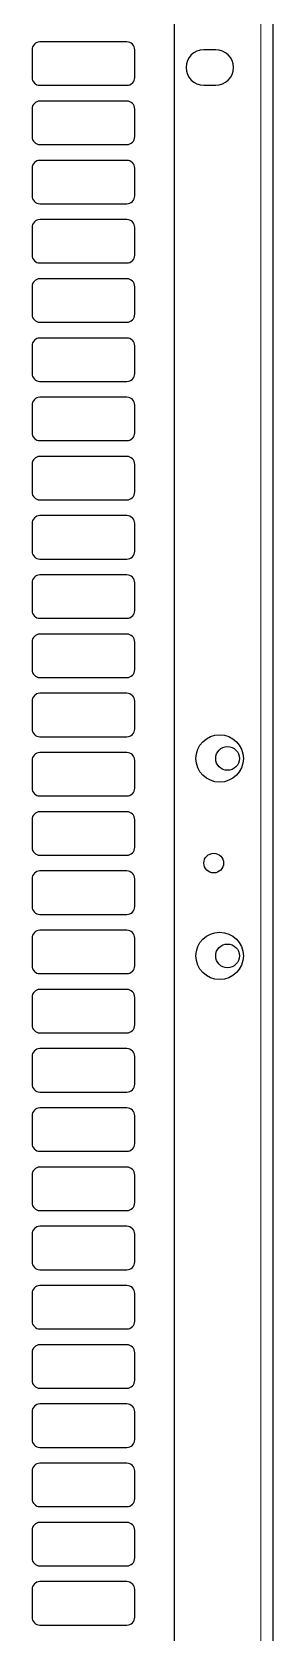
# Model space of a CAD drawing. Header units: millimetres. Extents: x -620 to 849, y 148 to 1992.
# Drawn here: x 723.7 to 784.7, y 718.1 to 1123.6 of the extents above; entities that cross this region are included whole.
import ezdxf

# ---------------------------------------------------------------- set-up
doc = ezdxf.new("R2010")
doc.units = ezdxf.units.MM

msp = doc.modelspace()

# ---------------------------------------------------------------- linework, layer by layer
at = {"color": 7, "linetype": 'Continuous', "lineweight": 25}
for p, q in [((784.65, 1856.05), (784.65, 373.05)), ((759.65, 1826.85), (759.65, 373.05)), ((747.65, 1121.05), (725.65, 1121.05)), ((723.65, 1119.05), (723.65, 1112.05)), ((749.65, 1112.05), (749.65, 1119.05)), ((770.15, 1119.05), (767.15, 1119.05)), ((725.65, 1110.05), (747.65, 1110.05)), ((767.15, 1110.05), (770.15, 1110.05)), ((723.65, 1104.05), (723.65, 1097.05)), ((747.65, 1106.05), (725.65, 1106.05)), ((749.65, 1097.05), (749.65, 1104.05)), ((725.65, 1095.05), (747.65, 1095.05)), ((747.65, 1091.05), (725.65, 1091.05)), ((723.65, 1089.05), (723.65, 1082.05)), ((749.65, 1082.05), (749.65, 1089.05)), ((725.65, 1080.05), (747.65, 1080.05)), ((747.65, 1076.05), (725.65, 1076.05)), ((723.65, 1074.05), (723.65, 1067.05)), ((749.65, 1067.05), (749.65, 1074.05)), ((725.65, 1065.05), (747.65, 1065.05)), ((723.65, 1059.05), (723.65, 1052.05)), ((747.65, 1061.05), (725.65, 1061.05)), ((749.65, 1052.05), (749.65, 1059.05)), ((725.65, 1050.05), (747.65, 1050.05)), ((723.65, 1044.05), (723.65, 1037.05)), ((747.65, 1046.05), (725.65, 1046.05)), ((749.65, 1037.05), (749.65, 1044.05)), ((725.65, 1035.05), (747.65, 1035.05)), ((747.65, 1031.05), (725.65, 1031.05)), ((723.65, 1029.05), (723.65, 1022.05)), ((749.65, 1022.05), (749.65, 1029.05)), ((725.65, 1020.05), (747.65, 1020.05)), ((723.65, 1014.05), (723.65, 1007.05)), ((747.65, 1016.05), (725.65, 1016.05)), ((749.65, 1007.05), (749.65, 1014.05)), ((725.65, 1005.05), (747.65, 1005.05)), ((723.65, 999.05), (723.65, 992.05)), ((747.65, 1001.05), (725.65, 1001.05)), ((749.65, 992.05), (749.65, 999.05)), ((725.65, 990.05), (747.65, 990.05)), ((747.65, 986.05), (725.65, 986.05)), ((723.65, 984.05), (723.65, 977.05)), ((749.65, 977.05), (749.65, 984.05)), ((725.65, 975.05), (747.65, 975.05)), ((747.65, 971.05), (725.65, 971.05)), ((723.65, 969.05), (723.65, 962.05)), ((749.65, 962.05), (749.65, 969.05)), ((725.65, 960.05), (747.65, 960.05)), ((723.65, 954.05), (723.65, 947.05)), ((747.65, 956.05), (725.65, 956.05)), ((749.65, 947.05), (749.65, 954.05)), ((725.65, 945.05), (747.65, 945.05)), ((747.65, 941.05), (725.65, 941.05)), ((723.65, 939.05), (723.65, 932.05)), ((749.65, 932.05), (749.65, 939.05)), ((725.65, 930.05), (747.65, 930.05)), ((747.65, 926.05), (725.65, 926.05)), ((723.65, 924.05), (723.65, 917.05)), ((749.65, 917.05), (749.65, 924.05)), ((725.65, 915.05), (747.65, 915.05)), ((723.65, 909.05), (723.65, 902.05)), ((747.65, 911.05), (725.65, 911.05)), ((749.65, 902.05), (749.65, 909.05)), ((725.65, 900.05), (747.65, 900.05)), ((723.65, 894.05), (723.65, 887.05)), ((747.65, 896.05), (725.65, 896.05)), ((749.65, 887.05), (749.65, 894.05)), ((725.65, 885.05), (747.65, 885.05)), ((747.65, 881.05), (725.65, 881.05)), ((723.65, 879.05), (723.65, 872.05)), ((749.65, 872.05), (749.65, 879.05)), ((725.65, 870.05), (747.65, 870.05)), ((723.65, 864.05), (723.65, 857.05)), ((747.65, 866.05), (725.65, 866.05)), ((749.65, 857.05), (749.65, 864.05)), ((725.65, 855.05), (747.65, 855.05)), ((723.65, 849.05), (723.65, 842.05)), ((747.65, 851.05), (725.65, 851.05)), ((749.65, 842.05), (749.65, 849.05)), ((725.65, 840.05), (747.65, 840.05)), ((747.65, 836.05), (725.65, 836.05)), ((723.65, 834.05), (723.65, 827.05)), ((749.65, 827.05), (749.65, 834.05)), ((725.65, 825.05), (747.65, 825.05)), ((747.65, 821.05), (725.65, 821.05)), ((723.65, 819.05), (723.65, 812.05)), ((749.65, 812.05), (749.65, 819.05)), ((725.65, 810.05), (747.65, 810.05)), ((723.65, 804.05), (723.65, 797.05)), ((747.65, 806.05), (725.65, 806.05)), ((749.65, 797.05), (749.65, 804.05)), ((725.65, 795.05), (747.65, 795.05)), ((747.65, 791.05), (725.65, 791.05)), ((723.65, 789.05), (723.65, 782.05)), ((749.65, 782.05), (749.65, 789.05)), ((725.65, 780.05), (747.65, 780.05)), ((747.65, 776.05), (725.65, 776.05)), ((723.65, 774.05), (723.65, 767.05)), ((749.65, 767.05), (749.65, 774.05)), ((725.65, 765.05), (747.65, 765.05)), ((723.65, 759.05), (723.65, 752.05)), ((747.65, 761.05), (725.65, 761.05)), ((749.65, 752.05), (749.65, 759.05)), ((725.65, 750.05), (747.65, 750.05)), ((723.65, 744.05), (723.65, 737.05)), ((747.65, 746.05), (725.65, 746.05)), ((749.65, 737.05), (749.65, 744.05)), ((725.65, 735.05), (747.65, 735.05)), ((747.65, 731.05), (725.65, 731.05)), ((723.65, 729.05), (723.65, 722.05)), ((749.65, 722.05), (749.65, 729.05)), ((725.65, 720.05), (747.65, 720.05))]:
    msp.add_line(p, q, dxfattribs=at)
at = {"color": 8, "linetype": 'Continuous', "lineweight": 18}
msp.add_line((781.55, 1826.85), (781.55, 373.05), dxfattribs=at)
at = {"color": 7, "linetype": 'Continuous', "lineweight": 25}
for centre, radius in [((771.15, 939.55), 6), ((773.15, 939.55), 3), ((769.65, 913.05), 2.5), ((771.15, 889.55), 6), ((773.15, 889.55), 3)]:
    msp.add_circle(centre, radius, dxfattribs=at)
for centre, radius, start, end in [((725.65, 1119.05), 2, 90, 180), ((747.65, 1119.05), 2, 0, 90), ((767.15, 1114.55), 4.5, 90, 270), ((770.15, 1114.55), 4.5, 270, 90), ((725.65, 1112.05), 2, 180, 270), ((747.65, 1112.05), 2, 270, 0), ((725.65, 1104.05), 2, 90, 180), ((747.65, 1104.05), 2, 0, 90), ((725.65, 1097.05), 2, 180, 270), ((747.65, 1097.05), 2, 270, 0), ((725.65, 1089.05), 2, 90, 180), ((747.65, 1089.05), 2, 0, 90), ((725.65, 1082.05), 2, 180, 270), ((747.65, 1082.05), 2, 270, 0), ((725.65, 1074.05), 2, 90, 180), ((747.65, 1074.05), 2, 0, 90), ((725.65, 1067.05), 2, 180, 270), ((747.65, 1067.05), 2, 270, 0), ((725.65, 1059.05), 2, 90, 180), ((747.65, 1059.05), 2, 0, 90), ((725.65, 1052.05), 2, 180, 270), ((747.65, 1052.05), 2, 270, 0), ((725.65, 1044.05), 2, 90, 180), ((747.65, 1044.05), 2, 0, 90), ((725.65, 1037.05), 2, 180, 270), ((747.65, 1037.05), 2, 270, 0), ((725.65, 1029.05), 2, 90, 180), ((747.65, 1029.05), 2, 0, 90), ((725.65, 1022.05), 2, 180, 270), ((747.65, 1022.05), 2, 270, 0), ((725.65, 1014.05), 2, 90, 180), ((747.65, 1014.05), 2, 0, 90), ((725.65, 1007.05), 2, 180, 270), ((747.65, 1007.05), 2, 270, 0), ((725.65, 999.05), 2, 90, 180), ((747.65, 999.05), 2, 0, 90), ((725.65, 992.05), 2, 180, 270), ((747.65, 992.05), 2, 270, 0), ((725.65, 984.05), 2, 90, 180), ((747.65, 984.05), 2, 0, 90), ((725.65, 977.05), 2, 180, 270), ((747.65, 977.05), 2, 270, 0), ((725.65, 969.05), 2, 90, 180), ((747.65, 969.05), 2, 0, 90), ((725.65, 962.05), 2, 180, 270), ((747.65, 962.05), 2, 270, 0), ((725.65, 954.05), 2, 90, 180), ((747.65, 954.05), 2, 0, 90), ((725.65, 947.05), 2, 180, 270), ((747.65, 947.05), 2, 270, 0), ((725.65, 939.05), 2, 90, 180), ((747.65, 939.05), 2, 0, 90), ((725.65, 932.05), 2, 180, 270), ((747.65, 932.05), 2, 270, 0), ((725.65, 924.05), 2, 90, 180), ((747.65, 924.05), 2, 0, 90), ((725.65, 917.05), 2, 180, 270), ((747.65, 917.05), 2, 270, 0), ((725.65, 909.05), 2, 90, 180), ((747.65, 909.05), 2, 0, 90), ((725.65, 902.05), 2, 180, 270), ((747.65, 902.05), 2, 270, 0), ((725.65, 894.05), 2, 90, 180), ((747.65, 894.05), 2, 0, 90), ((725.65, 887.05), 2, 180, 270), ((747.65, 887.05), 2, 270, 0), ((725.65, 879.05), 2, 90, 180), ((747.65, 879.05), 2, 0, 90), ((725.65, 872.05), 2, 180, 270), ((747.65, 872.05), 2, 270, 0), ((725.65, 864.05), 2, 90, 180), ((747.65, 864.05), 2, 0, 90), ((725.65, 857.05), 2, 180, 270), ((747.65, 857.05), 2, 270, 0), ((725.65, 849.05), 2, 90, 180), ((747.65, 849.05), 2, 0, 90), ((725.65, 842.05), 2, 180, 270), ((747.65, 842.05), 2, 270, 0), ((725.65, 834.05), 2, 90, 180), ((747.65, 834.05), 2, 0, 90), ((725.65, 827.05), 2, 180, 270), ((747.65, 827.05), 2, 270, 0), ((725.65, 819.05), 2, 90, 180), ((747.65, 819.05), 2, 0, 90), ((725.65, 812.05), 2, 180, 270), ((747.65, 812.05), 2, 270, 0), ((725.65, 804.05), 2, 90, 180), ((747.65, 804.05), 2, 0, 90), ((725.65, 797.05), 2, 180, 270), ((747.65, 797.05), 2, 270, 0), ((725.65, 789.05), 2, 90, 180), ((747.65, 789.05), 2, 0, 90), ((725.65, 782.05), 2, 180, 270), ((747.65, 782.05), 2, 270, 0), ((725.65, 774.05), 2, 90, 180), ((747.65, 774.05), 2, 0, 90), ((725.65, 767.05), 2, 180, 270), ((747.65, 767.05), 2, 270, 0), ((725.65, 759.05), 2, 90, 180), ((747.65, 759.05), 2, 0, 90), ((725.65, 752.05), 2, 180, 270), ((747.65, 752.05), 2, 270, 0), ((725.65, 744.05), 2, 90, 180), ((747.65, 744.05), 2, 0, 90), ((725.65, 737.05), 2, 180, 270), ((747.65, 737.05), 2, 270, 0), ((725.65, 729.05), 2, 90, 180), ((747.65, 729.05), 2, 0, 90), ((725.65, 722.05), 2, 180, 270), ((747.65, 722.05), 2, 270, 0)]:
    msp.add_arc(centre, radius, start, end, dxfattribs=at)

doc.saveas('drawing.dxf')
